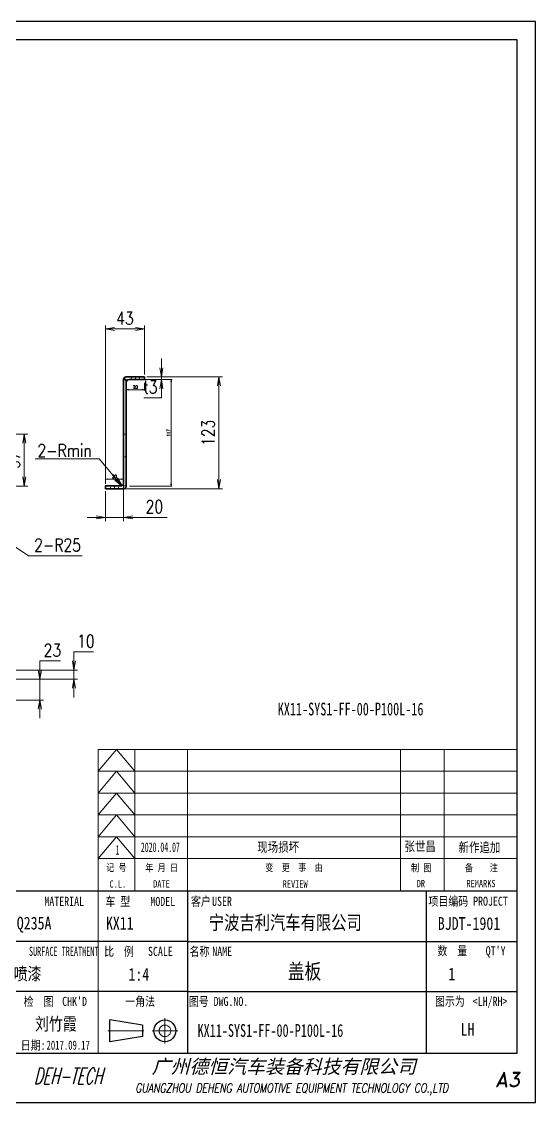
# Model space of a CAD drawing. Header units: millimetres. Extents: x 365448 to 367128, y -97739 to -95822.
# Drawn here: x 366564 to 367128, y -97739 to -96551 of the extents above; entities that cross this region are included whole.
import ezdxf
from ezdxf.enums import TextEntityAlignment as Align

# ---------------------------------------------------------------- set-up
doc = ezdxf.new("R2010")
doc.units = ezdxf.units.MM
doc.header["$PDMODE"] = 35
doc.header["$PDSIZE"] = 5
for name, pattern in [('AM_ISO02W050x2', [3.75, 3, -0.75]), ('AM_ISO08W050x2', [9, 6, -0.75, 1.5, -0.75]), ('CENTER', [2, 1.25, -0.25, 0.25, -0.25])]:
    doc.linetypes.add(name, pattern=pattern)
for name, color, linetype, lineweight in [('CENTER', 2, 'AM_ISO08W050x2', 15), ('DIM', 3, 'Continuous', 20), ('DRAWING', 7, 'Continuous', 35), ('HIDDEN', 1, 'AM_ISO02W050x2', 18), ('图框', 7, 'Continuous', 15)]:
    doc.layers.add(name, color=color, linetype=linetype, lineweight=lineweight)
doc.layers.add('图\\M+19E79\\M+195B6\\M+18E9A', color=7, linetype='Continuous')
doc.styles.add('DIM', font='romans.shx', dxfattribs={"width": 0.8, "bigfont": 'bigfont.shx'})
doc.styles.add('STYLE1', font='')
doc.styles.add('国标', font='simfang.ttf', dxfattribs={"width": 0.8})
doc.styles.add('标题\\M+18E9A', font='romand.shx', dxfattribs={"oblique": 10, "bigfont": 'bigfont.shx'})
doc.styles.get('STYLE1').set_extended_font_data('SimSun')
doc.dimstyles.new('DEH 1-1', dxfattribs={"dimtxt": 3.5, "dimasz": 2.5, "dimexe": 1, "dimexo": 0.625, "dimgap": 1.2, "dimtad": 3, "dimzin": 9, "dimdsep": 46, "dimtxsty": 'DIM', "dimblk": 'OPEN', "dimcen": 0, "dimclrd": 8, "dimclre": 8, "dimclrt": 2, "dimazin": 2, "dimtfac": 0.5, "dimtmove": 0, "dimatfit": 3, "dimldrblk": 'OPEN', "dimfxl": 0, "dimtolj": 2, "dimlwd": 13, "dimlwe": 13, "dimarcsym": 0})
doc.dimstyles.new('DEH 1-4', dxfattribs={"dimscale": 4, "dimtxt": 3.5, "dimasz": 2.5, "dimexe": 1, "dimexo": 0, "dimgap": 1.2, "dimtad": 3, "dimdsep": 46, "dimtxsty": 'DIM', "dimblk": 'OPEN', "dimcen": 0, "dimclrd": 8, "dimclre": 8, "dimclrt": 2, "dimazin": 2, "dimtfac": 0.5, "dimtmove": 0, "dimatfit": 3, "dimldrblk": 'OPEN', "dimfxl": 0, "dimtolj": 2, "dimlwd": 13, "dimlwe": 13, "dimarcsym": 0})
doc.dimstyles.new('DEH 1-4$0', dxfattribs={"dimscale": 4, "dimtxt": 3.5, "dimasz": 2.5, "dimexe": 1, "dimexo": 0.625, "dimgap": 1.2, "dimtad": 3, "dimtoh": 1, "dimdsep": 46, "dimtxsty": 'DIM', "dimblk": 'OPEN', "dimcen": 0, "dimclrd": 8, "dimclre": 8, "dimclrt": 2, "dimazin": 2, "dimtfac": 0.5, "dimtmove": 0, "dimatfit": 3, "dimldrblk": 'OPEN', "dimfxl": 0, "dimtolj": 2, "dimlwd": 13, "dimlwe": 13, "dimarcsym": 0})
doc.dimstyles.new('DEH 1-4$4', dxfattribs={"dimscale": 4, "dimtxt": 3.5, "dimasz": 2.5, "dimexe": 1, "dimexo": 0, "dimgap": 1.2, "dimtad": 3, "dimtih": 1, "dimtoh": 1, "dimdsep": 46, "dimtxsty": 'DIM', "dimblk": 'OPEN', "dimcen": 0, "dimclrd": 8, "dimclre": 8, "dimclrt": 2, "dimazin": 2, "dimtfac": 0.5, "dimtofl": 0, "dimtmove": 0, "dimatfit": 3, "dimldrblk": 'OPEN', "dimfxl": 0, "dimtolj": 2, "dimlwd": 13, "dimlwe": 13, "dimarcsym": 0})

# ---------------------------------------------------------------- blocks, each defined once
blk = doc.blocks.new('GZDEH零件A3图框V01版')
at = {"color": 1, "linetype": 'CENTER', "lineweight": 5, "ltscale": 16.256}
for p, q in [((3175.79, -1823.28), (3175.79, -1830.32)), ((3179.31, -1826.8), (3172.27, -1826.8))]:
    blk.add_line(p, q, dxfattribs=at)
at = {"color": 2, "linetype": 'ByBlock', "lineweight": 30}
for p, q in [((3169.66, -1825.2), (3160.66, -1823.8)), ((3160.66, -1829.8), (3160.66, -1823.8)), ((3169.66, -1825.2), (3169.66, -1828.4)), ((3169.66, -1828.4), (3160.66, -1829.8))]:
    blk.add_line(p, q, dxfattribs=at)
at = {"color": 1, "linetype": 'CENTER', "lineweight": 5, "ltscale": 9.144}
blk.add_line((3169.96, -1826.8), (3160.14, -1826.8), dxfattribs=at)
at = {"color": 2, "linetype": 'ByBlock', "lineweight": 30}
blk.add_circle((3175.79, -1826.8), 3, dxfattribs=at)
at = {"color": 1, "linetype": 'CENTER', "lineweight": 5, "ltscale": 16.256}
blk.add_circle((3175.79, -1826.8), 1.6, dxfattribs=at)
at = {"layer": 'Defpoints', "linetype": 'Continuous'}
for p, q in [((3277.49, -1549.46), (2857.49, -1549.46)), ((3277.49, -1846.46), (3277.49, -1549.46)), ((2857.49, -1846.46), (3277.49, -1846.46))]:
    blk.add_line(p, q, dxfattribs=at)
at = {"layer": '图\\M+19E79\\M+195B6\\M+18E9A', "linetype": 'Continuous', "lineweight": 30}
for p, q in [((3272.49, -1554.46), (2882.49, -1554.46)), ((3272.49, -1832.96), (3272.49, -1554.46)), ((2882.49, -1832.96), (3272.49, -1832.96))]:
    blk.add_line(p, q, dxfattribs=at)
at = {"layer": '图\\M+19E79\\M+195B6\\M+18E9A', "color": 7}
blk.add_line((3272.49, -1788.46), (3092.49, -1788.46), dxfattribs=at)
at = {"layer": '图\\M+19E79\\M+195B6\\M+18E9A', "color": 9}
for p, q in [((3272.49, -1788.46), (3092.49, -1788.46)), ((3181.99, -1788.46), (3181.99, -1832.96)), ((3247.49, -1788.46), (3247.49, -1832.96)), ((3181.99, -1802.21), (3092.49, -1802.21)), ((3181.99, -1802.21), (3272.49, -1802.21)), ((3181.99, -1815.96), (3092.49, -1815.96)), ((3181.99, -1815.96), (3272.49, -1815.96))]:
    blk.add_line(p, q, dxfattribs=at)
at = {"layer": '图框', "color": 7}
for p, q in [((3157.49, -1749.46), (3272.49, -1749.46)), ((3157.49, -1832.96), (3157.49, -1749.46))]:
    blk.add_line(p, q, dxfattribs=at)
at = {"layer": '图框', "color": 9}
for p, q in [((3157.49, -1755.46), (3162.49, -1749.46)), ((3162.49, -1749.46), (3167.49, -1755.46)), ((3167.49, -1788.46), (3167.49, -1749.46)), ((3240.49, -1788.46), (3240.49, -1749.46)), ((3252.49, -1749.46), (3252.49, -1788.46)), ((3157.49, -1755.46), (3272.49, -1755.46)), ((3157.49, -1761.46), (3162.49, -1755.46)), ((3162.49, -1755.46), (3167.49, -1761.46)), ((3157.49, -1761.46), (3272.49, -1761.46)), ((3157.49, -1767.46), (3162.49, -1761.46)), ((3162.49, -1761.46), (3167.49, -1767.46)), ((3157.49, -1767.46), (3272.49, -1767.46)), ((3157.49, -1773.46), (3162.49, -1767.46)), ((3162.49, -1767.46), (3167.49, -1773.46)), ((3157.49, -1773.46), (3272.49, -1773.46)), ((3157.49, -1779.46), (3162.49, -1773.46)), ((3162.49, -1773.46), (3167.49, -1779.46)), ((3157.49, -1779.46), (3272.49, -1779.46))]:
    blk.add_line(p, q, dxfattribs=at)
at = {"layer": '图框', "color": 9, "linetype": 'Continuous'}
blk.add_line((3181.99, -1749.46), (3181.99, -1832.96), dxfattribs=at)
at = {"layer": '图\\M+19E79\\M+195B6\\M+18E9A', "color": 9, "style": '国标', "width": 0.8}
for s, p in [('MATERIAL', (3148.14, -1792.46)), ('客户', (3185.68, -1792.46)), ('USER', (3191.46, -1792.46)), ('检  图', (3141.11, -1819.96)), ('日期:', (3139.62, -1832))]:
    blk.add_text(s, height=2.5, dxfattribs=at).set_placement(p, align=Align.CENTER)
for s, p in [('车 型', (3162.87, -1791.2)), ('MODEL', (3175.2, -1791.24))]:
    blk.add_text(s, height=2.5, dxfattribs=at).set_placement(p, align=Align.MIDDLE)
at = {"layer": '图\\M+19E79\\M+195B6\\M+18E9A', "color": 9, "style": '国标'}
for s, width, p in [('项目编码 PROJECT', 0.8, (3248.13, -1792.43)), ('SURFACE TREATMENT', 0.6, (3138.47, -1806.21)), ('比  例\u3000', 0.8, (3159.1, -1806.21)), ('SCALE', 0.8, (3171.15, -1806.21)), ('名称\u3000', 0.8, (3182.54, -1806.21)), ('NAME', 0.8, (3188.8, -1806.21)), ('数  量', 0.8, (3250.61, -1806.05)), ("QT'Y ", 0.8, (3263.86, -1806.05)), ("CHK'D", 0.8, (3147.58, -1819.96)), ('一角法', 0.8, (3164.9, -1819.96)), ('图号', 0.8, (3182.36, -1819.96)), ('DWG.NO.', 0.8, (3189.16, -1819.96)), ('图示为', 0.8, (3249.94, -1819.93)), ('<LH/RH>', 0.8, (3260.31, -1819.93))]:
    blk.add_text(s, height=2.5, dxfattribs=dict(at, width=width)).set_placement(p)
at = {"layer": '图\\M+19E79\\M+195B6\\M+18E9A', "color": 7, "lineweight": -3, "style": 'STYLE1', "oblique": 15}
blk.add_text('广州德恒汽车装备科技有限公司', height=3.8, dxfattribs=at).set_placement((3172.16, -1838.51))
at = {"layer": '图\\M+19E79\\M+195B6\\M+18E9A', "color": 7, "style": '标题\\M+18E9A'}
for s, height, oblique, width, p in [('DEH-TECH', 4.4, 15, 0.6, (3149.16, -1839.21)), ('GUANGZHOU DEHENG AUTOMOTIVE EQUIPMENT TECHNOLOGY CO.,LTD ', 2.5, 10, 0.75, (3211.26, -1842.9))]:
    blk.add_text(s, height=height, dxfattribs=dict(at, oblique=oblique, width=width)).set_placement(p, align=Align.MIDDLE)
at = {"layer": '图\\M+19E79\\M+195B6\\M+18E9A', "color": 7, "style": '标题\\M+18E9A', "oblique": 10}
blk.add_text('A3', height=4, dxfattribs=at).set_placement((3269.91, -1840.2), align=Align.MIDDLE)
at = {"layer": '图框', "color": 9, "style": '国标', "width": 0.8}
for s, p in [('记 号', (3162.47, -1782.94)), ('年 月 日', (3174.9, -1782.98)), ('变  更  事  由', (3211.24, -1782.93)), ('C.L.', (3162.86, -1787.45)), ('DATE', (3174.85, -1787.42)), ('REVIEW', (3211.55, -1787.45))]:
    blk.add_text(s, height=2, dxfattribs=at).set_placement(p, align=Align.CENTER)
for s, p in [('制 图', (3246.15, -1781.95)), ('备    注', (3262.68, -1781.92)), ('DR', (3246.06, -1786.34)), ('REMARKS', (3262.57, -1786.32))]:
    blk.add_text(s, height=2, dxfattribs=at).set_placement(p, align=Align.MIDDLE)
blk = doc.blocks.new('_Open')
at = {"color": 0, "linetype": 'ByBlock', "lineweight": -2}
for p, q in [((-1, 0.17), (0, 0)), ((-1, -0.17), (0, 0)), ((0, 0), (-1, 0))]:
    blk.add_line(p, q, dxfattribs=at)
blk = doc.blocks.new('*D2')
at = {"layer": 'Defpoints', "color": 0, "transparency": 16777216}
for p in [(366699.1, -96941.3), (366780.8, -96941.3), (366656.1, -97064.3)]:
    blk.add_point(p, dxfattribs=at)
at = {"layer": 'DIM', "color": 8, "lineweight": 13, "transparency": 16777216}
for p, q in [((366701.6, -96941.3), (366784.8, -96941.3)), ((366780.8, -97054.3), (366780.8, -96951.3)), ((366658.6, -97064.3), (366784.8, -97064.3))]:
    blk.add_line(p, q, dxfattribs=at)
at = {"layer": 'DIM', "color": 8, "lineweight": 13, "transparency": 16777216, "xscale": 10, "yscale": 10, "zscale": 10}
for p, rotation in [((366780.8, -96941.3), 90), ((366780.8, -97064.3), 270)]:
    blk.add_blockref('_Open', p, dxfattribs=dict(at, rotation=rotation))
at = {"layer": 'DIM', "color": 2, "transparency": 16777216, "insert": (366769, -97002.8), "char_height": 14, "attachment_point": 5, "rotation": 90, "style": 'DIM'}
blk.add_mtext('\\A2;123', dxfattribs=at)
blk = doc.blocks.new('*D3')
at = {"layer": 'Defpoints', "color": 0, "transparency": 16777216}
for p in [(366699.1, -96888.7), (366699.1, -96941.3), (366656.1, -97061.3)]:
    blk.add_point(p, dxfattribs=at)
at = {"layer": 'DIM', "color": 8, "lineweight": 13, "transparency": 16777216}
for p, q in [((366656.1, -97058.8), (366656.1, -96884.7)), ((366666.1, -96888.7), (366689.1, -96888.7)), ((366699.1, -96938.8), (366699.1, -96884.7))]:
    blk.add_line(p, q, dxfattribs=at)
at = {"layer": 'DIM', "color": 8, "lineweight": 13, "transparency": 16777216, "xscale": 10, "yscale": 10, "zscale": 10, "rotation": 180}
blk.add_blockref('_Open', (366656.1, -96888.7), dxfattribs=at)
at = {"layer": 'DIM', "color": 8, "lineweight": 13, "transparency": 16777216, "xscale": 10, "yscale": 10, "zscale": 10}
blk.add_blockref('_Open', (366699.1, -96888.7), dxfattribs=at)
at = {"layer": 'DIM', "color": 2, "transparency": 16777216, "insert": (366677.6, -96876.9), "char_height": 14, "attachment_point": 5, "style": 'DIM'}
blk.add_mtext('\\A2;43', dxfattribs=at)
blk = doc.blocks.new('*D4')
at = {"layer": 'Defpoints', "color": 0, "transparency": 16777216}
for p in [(366676.1, -97058.3), (366656.1, -97064.3), (366676.1, -97095.8)]:
    blk.add_point(p, dxfattribs=at)
at = {"layer": 'DIM', "color": 8, "lineweight": 13, "transparency": 16777216}
for p, q in [((366656.1, -97066.8), (366656.1, -97099.8)), ((366676.1, -97060.8), (366676.1, -97099.8)), ((366646.1, -97095.8), (366636.1, -97095.8)), ((366656.1, -97095.8), (366676.1, -97095.8)), ((366686.1, -97095.8), (366723.8, -97095.8))]:
    blk.add_line(p, q, dxfattribs=at)
at = {"layer": 'DIM', "color": 8, "lineweight": 13, "transparency": 16777216, "xscale": 10, "yscale": 10, "zscale": 10}
blk.add_blockref('_Open', (366656.1, -97095.8), dxfattribs=at)
at = {"layer": 'DIM', "color": 8, "lineweight": 13, "transparency": 16777216, "xscale": 10, "yscale": 10, "zscale": 10, "rotation": 180}
blk.add_blockref('_Open', (366676.1, -97095.8), dxfattribs=at)
at = {"layer": 'DIM', "color": 2, "transparency": 16777216, "insert": (366709.9, -97084), "char_height": 14, "attachment_point": 5, "style": 'DIM'}
blk.add_mtext('\\A2;20', dxfattribs=at)
blk = doc.blocks.new('*D5')
at = {"layer": 'Defpoints', "color": 0, "transparency": 16777216}
for p in [(366699.1, -96941.3), (366699.1, -96944.3), (366717.6, -96944.3)]:
    blk.add_point(p, dxfattribs=at)
at = {"layer": 'DIM', "color": 8, "lineweight": 13, "transparency": 16777216}
for p, q in [((366717.6, -96931.3), (366717.6, -96921.3)), ((366701.6, -96941.3), (366721.6, -96941.3)), ((366701.6, -96944.3), (366721.6, -96944.3)), ((366717.6, -96941.3), (366717.6, -96944.3)), ((366717.6, -96964.3), (366698.4, -96964.3)), ((366717.6, -96954.3), (366717.6, -96964.3))]:
    blk.add_line(p, q, dxfattribs=at)
at = {"layer": 'DIM', "color": 8, "lineweight": 13, "transparency": 16777216, "xscale": 10, "yscale": 10, "zscale": 10}
for p, rotation in [((366717.6, -96941.3), 270), ((366717.6, -96944.3), 90)]:
    blk.add_blockref('_Open', p, dxfattribs=dict(at, rotation=rotation))
at = {"layer": 'DIM', "color": 2, "transparency": 16777216, "insert": (366705.6, -96952.5), "char_height": 14, "attachment_point": 5, "style": 'DIM'}
blk.add_mtext('\\A2;{\\Fromans,bigfont|c134;t}3', dxfattribs=at)
blk = doc.blocks.new('*D18')
at = {"layer": 'Defpoints', "color": 0, "transparency": 16777216}
for p in [(366369, -97004.3), (366389.8, -97018)]:
    blk.add_point(p, dxfattribs=at)
at = {"layer": 'DIM', "color": 8, "lineweight": 13, "transparency": 16777216}
for p, q in [((366571.8, -97138), (366398.2, -97023.5)), ((366630.5, -97138), (366571.8, -97138))]:
    blk.add_line(p, q, dxfattribs=at)
at = {"layer": 'DIM', "color": 8, "lineweight": 13, "transparency": 16777216, "xscale": 10, "yscale": 10, "zscale": 10, "rotation": 146.6122581976192}
blk.add_blockref('_Open', (366389.8, -97018), dxfattribs=at)
at = {"layer": 'DIM', "color": 2, "transparency": 16777216, "insert": (366603.6, -97126.2), "char_height": 14, "attachment_point": 5, "style": 'DIM'}
blk.add_mtext('\\A2;{\\Fromans,bigfont|c134;2-}R25', dxfattribs=at)
blk = doc.blocks.new('*D25')
at = {"layer": 'Defpoints', "color": 0, "transparency": 16777216}
for p in [(366464, -97263.6), (366621.6, -97263.6), (366459.8, -97273.6)]:
    blk.add_point(p, dxfattribs=at)
at = {"layer": 'DIM', "color": 8, "lineweight": 13, "transparency": 16777216}
for p, q in [((366621.6, -97253.6), (366621.6, -97243.6)), ((366621.6, -97243.6), (366643, -97243.6)), ((366466.5, -97263.6), (366625.6, -97263.6)), ((366621.6, -97273.6), (366621.6, -97263.6)), ((366462.3, -97273.6), (366625.6, -97273.6)), ((366621.6, -97283.6), (366621.6, -97293.6))]:
    blk.add_line(p, q, dxfattribs=at)
at = {"layer": 'DIM', "color": 8, "lineweight": 13, "transparency": 16777216, "xscale": 10, "yscale": 10, "zscale": 10}
for p, rotation in [((366621.6, -97263.6), 270), ((366621.6, -97273.6), 90)]:
    blk.add_blockref('_Open', p, dxfattribs=dict(at, rotation=rotation))
at = {"layer": 'DIM', "color": 2, "transparency": 16777216, "insert": (366634.7, -97231.8), "char_height": 14, "attachment_point": 5, "style": 'DIM'}
blk.add_mtext('\\A2;10', dxfattribs=at)
blk = doc.blocks.new('*D26')
at = {"layer": 'Defpoints', "color": 0, "transparency": 16777216}
for p in [(366459.8, -97273.6), (366584.1, -97273.6), (366439.8, -97296.6)]:
    blk.add_point(p, dxfattribs=at)
at = {"layer": 'DIM', "color": 8, "lineweight": 13, "transparency": 16777216}
for p, q in [((366584.1, -97263.6), (366584.1, -97253.6)), ((366584.1, -97253.6), (366607, -97253.6)), ((366462.3, -97273.6), (366588.1, -97273.6)), ((366584.1, -97296.6), (366584.1, -97273.6)), ((366442.3, -97296.6), (366588.1, -97296.6)), ((366584.1, -97306.6), (366584.1, -97316.6))]:
    blk.add_line(p, q, dxfattribs=at)
at = {"layer": 'DIM', "color": 8, "lineweight": 13, "transparency": 16777216, "xscale": 10, "yscale": 10, "zscale": 10}
for p, rotation in [((366584.1, -97273.6), 270), ((366584.1, -97296.6), 90)]:
    blk.add_blockref('_Open', p, dxfattribs=dict(at, rotation=rotation))
at = {"layer": 'DIM', "color": 2, "transparency": 16777216, "insert": (366597.9, -97241.8), "char_height": 14, "attachment_point": 5, "style": 'DIM'}
blk.add_mtext('\\A2;23', dxfattribs=at)
blk = doc.blocks.new('*D27')
at = {"layer": 'Defpoints', "color": 0, "transparency": 16777216}
for p in [(366401.5, -97004.3), (366534, -97061.3), (366567, -97061.3)]:
    blk.add_point(p, dxfattribs=at)
at = {"layer": 'DIM', "color": 8, "lineweight": 13, "transparency": 16777216}
for p, q in [((366404, -97004.3), (366571, -97004.3)), ((366567, -97014.3), (366567, -97051.3)), ((366536.5, -97061.3), (366571, -97061.3))]:
    blk.add_line(p, q, dxfattribs=at)
at = {"layer": 'DIM', "color": 8, "lineweight": 13, "transparency": 16777216, "xscale": 10, "yscale": 10, "zscale": 10}
for p, rotation in [((366567, -97004.3), 90), ((366567, -97061.3), 270)]:
    blk.add_blockref('_Open', p, dxfattribs=dict(at, rotation=rotation))
at = {"layer": 'DIM', "color": 2, "transparency": 16777216, "insert": (366555.2, -97032.8), "char_height": 14, "attachment_point": 5, "rotation": 90, "style": 'DIM'}
blk.add_mtext('\\A2;57', dxfattribs=at)
blk = doc.blocks.new('*D28')
at = {"layer": 'Defpoints', "color": 0, "transparency": 16777216}
for p in [(366679.1, -96947.2), (366699.1, -96947.2), (366699.1, -96955.4)]:
    blk.add_point(p, dxfattribs=at)
at = {"layer": 'DIM', "color": 8, "lineweight": 13, "transparency": 16777216}
for p, q in [((366679.1, -96947.9), (366679.1, -96956.4)), ((366699.1, -96947.9), (366699.1, -96956.4)), ((366681.6, -96955.4), (366696.6, -96955.4))]:
    blk.add_line(p, q, dxfattribs=at)
at = {"layer": 'DIM', "color": 8, "lineweight": 13, "transparency": 16777216, "xscale": 2.5, "yscale": 2.5, "zscale": 2.5, "rotation": 180}
blk.add_blockref('_Open', (366679.1, -96955.4), dxfattribs=at)
at = {"layer": 'DIM', "color": 8, "lineweight": 13, "transparency": 16777216, "xscale": 2.5, "yscale": 2.5, "zscale": 2.5}
blk.add_blockref('_Open', (366699.1, -96955.4), dxfattribs=at)
at = {"layer": 'DIM', "color": 2, "transparency": 16777216, "insert": (366689.1, -96952.5), "char_height": 3.5, "attachment_point": 5, "style": 'DIM'}
blk.add_mtext('\\A2;20', dxfattribs=at)
blk = doc.blocks.new('*D29')
at = {"layer": 'Defpoints', "color": 0, "transparency": 16777216}
for p in [(366682.1, -96944.3), (366682.1, -97061.3), (366728.4, -97061.3)]:
    blk.add_point(p, dxfattribs=at)
at = {"layer": 'DIM', "color": 8, "lineweight": 13, "transparency": 16777216}
for p, q in [((366682.7, -96944.3), (366729.4, -96944.3)), ((366728.4, -96946.8), (366728.4, -97058.8)), ((366682.7, -97061.3), (366729.4, -97061.3))]:
    blk.add_line(p, q, dxfattribs=at)
at = {"layer": 'DIM', "color": 8, "lineweight": 13, "transparency": 16777216, "xscale": 2.5, "yscale": 2.5, "zscale": 2.5}
for p, rotation in [((366728.4, -96944.3), 90), ((366728.4, -97061.3), 270)]:
    blk.add_blockref('_Open', p, dxfattribs=dict(at, rotation=rotation))
at = {"layer": 'DIM', "color": 2, "transparency": 16777216, "insert": (366725.5, -97002.8), "char_height": 3.5, "attachment_point": 5, "rotation": 90, "style": 'DIM'}
blk.add_mtext('\\A2;117', dxfattribs=at)
blk = doc.blocks.new('*D30')
at = {"layer": 'Defpoints', "color": 0, "transparency": 16777216}
for p in [(366656.1, -97053.7), (366656.1, -97058.3), (366676.1, -97058.3)]:
    blk.add_point(p, dxfattribs=at)
at = {"layer": 'DIM', "color": 8, "lineweight": 13, "transparency": 16777216}
for p, q in [((366656.1, -97057.6), (366656.1, -97052.7)), ((366673.6, -97053.7), (366658.6, -97053.7)), ((366676.1, -97057.6), (366676.1, -97052.7))]:
    blk.add_line(p, q, dxfattribs=at)
at = {"layer": 'DIM', "color": 8, "lineweight": 13, "transparency": 16777216, "xscale": 2.5, "yscale": 2.5, "zscale": 2.5, "rotation": 180}
blk.add_blockref('_Open', (366656.1, -97053.7), dxfattribs=at)
at = {"layer": 'DIM', "color": 8, "lineweight": 13, "transparency": 16777216, "xscale": 2.5, "yscale": 2.5, "zscale": 2.5}
blk.add_blockref('_Open', (366676.1, -97053.7), dxfattribs=at)
at = {"layer": 'DIM', "color": 2, "transparency": 16777216, "insert": (366666.1, -97050.8), "char_height": 3.5, "attachment_point": 5, "style": 'DIM'}
blk.add_mtext('\\A2;20', dxfattribs=at)

msp = doc.modelspace()

# ---------------------------------------------------------------- linework, layer by layer
at = {"layer": 'CENTER', "ltscale": 0.090001}
msp.add_line((366689.064, -96944.562), (366689.064, -96940.962), dxfattribs=at)
at = {"layer": 'CENTER', "ltscale": 0.08999}
msp.add_line((366675.764, -97004.262), (366679.363, -97004.262), dxfattribs=at)
msp.add_line((366675.764, -97004.262), (366679.363, -97004.262), dxfattribs=at)
at = {"layer": 'CENTER', "ltscale": 0.089999}
msp.add_line((366666.064, -97064.562), (366666.064, -97060.962), dxfattribs=at)
msp.add_line((366666.064, -97064.562), (366666.064, -97060.962), dxfattribs=at)
at = {"layer": 'DRAWING', "ltscale": 0.075}
for p, q in [((366676.064, -96944.262), (366679.064, -96944.262)), ((366699.064, -96944.262), (366699.064, -96941.262)), ((366656.064, -97061.262), (366656.064, -97064.262)), ((366656.064, -97061.262), (366656.064, -97064.262))]:
    msp.add_line(p, q, dxfattribs=at)
at = {"layer": 'DRAWING'}
for p, q in [((366676.064, -96944.262), (366676.064, -97058.262)), ((366679.064, -96941.262), (366699.064, -96941.262)), ((366679.064, -96944.262), (366679.064, -97061.262)), ((366656.064, -97064.262), (366676.064, -97064.262)), ((366656.064, -97064.262), (366676.064, -97064.262))]:
    msp.add_line(p, q, dxfattribs=at)
at = {"layer": 'DRAWING', "ltscale": 0.425}
for p, q in [((366682.064, -96944.262), (366699.064, -96944.262)), ((366673.064, -97061.262), (366656.064, -97061.262)), ((366673.064, -97061.262), (366656.064, -97061.262))]:
    msp.add_line(p, q, dxfattribs=at)
at = {"layer": 'DRAWING'}
for centre, start, end in [((366679.064, -96944.262), 90.000003, 180.000005), ((366682.064, -96947.262), 90.000003, 179.380602), ((366673.064, -97058.262), 269.999997, 360), ((366673.064, -97058.262), 269.999997, 360), ((366676.064, -97061.262), 269.999997, 360), ((366676.064, -97061.262), 269.999997, 360)]:
    msp.add_arc(centre, 3, start, end, dxfattribs=at)
at = {"layer": 'HIDDEN', "ltscale": 0.075}
for p, q in [((366684.564, -96944.262), (366684.564, -96941.262)), ((366684.564, -96944.262), (366684.564, -96941.262)), ((366693.564, -96944.262), (366693.564, -96941.262)), ((366693.564, -96944.262), (366693.564, -96941.262)), ((366676.064, -97004.262), (366679.064, -97004.262)), ((366676.064, -97004.262), (366679.064, -97004.262)), ((366676.064, -97004.262), (366679.064, -97004.262)), ((366676.064, -97004.262), (366679.064, -97004.262)), ((366676.064, -97004.262), (366679.064, -97004.262)), ((366676.064, -97004.262), (366679.064, -97004.262)), ((366676.064, -97004.262), (366679.064, -97004.262)), ((366676.064, -97004.262), (366679.064, -97004.262)), ((366676.064, -97029.262), (366679.064, -97029.262)), ((366676.064, -97029.262), (366679.064, -97029.262)), ((366676.064, -97029.262), (366679.064, -97029.262)), ((366676.064, -97029.262), (366679.064, -97029.262)), ((366676.064, -97058.262), (366676.064, -97061.262)), ((366676.064, -97058.262), (366676.064, -97061.262)), ((366661.564, -97064.262), (366661.564, -97061.262)), ((366661.564, -97064.262), (366661.564, -97061.262)), ((366661.564, -97064.262), (366661.564, -97061.262)), ((366661.564, -97064.262), (366661.564, -97061.262)), ((366661.564, -97064.262), (366661.564, -97061.262)), ((366661.564, -97064.262), (366661.564, -97061.262)), ((366670.564, -97064.262), (366670.564, -97061.262)), ((366670.564, -97064.262), (366670.564, -97061.262)), ((366670.564, -97064.262), (366670.564, -97061.262)), ((366670.564, -97064.262), (366670.564, -97061.262)), ((366670.564, -97064.262), (366670.564, -97061.262)), ((366670.564, -97064.262), (366670.564, -97061.262)), ((366679.064, -97061.262), (366676.064, -97061.262)), ((366679.064, -97061.262), (366676.064, -97061.262))]:
    msp.add_line(p, q, dxfattribs=at)
at = {"layer": 'HIDDEN'}
msp.add_arc((366682.064, -96947.262), 3, 179.380602, 180.000005, dxfattribs=at)

# ---------------------------------------------------------------- block references
at = {"layer": '图框', "xscale": 4, "yscale": 4, "zscale": 4}
msp.add_blockref('GZDEH零件A3图框V01版', (354018.318, -90352.985), dxfattribs=at)

# ---------------------------------------------------------------- texts
at = {"layer": 'DIM', "color": 2, "insert": (366611.294, -97022.26), "char_height": 14, "attachment_point": 5, "style": 'DIM'}
msp.add_mtext('\\A2;{\\Fromans,bigfont|c134;2-Rmin}', dxfattribs=at)
at = {"layer": '图\\M+19E79\\M+195B6\\M+18E9A', "color": 3, "style": '国标'}
for s, height, width, p in [('KX11-SYS1-FF-00-P100L-16', 14, 0.7, (366845.426, -97313.422)), ('现场损坏', 10.5, 0.8, (366822.938, -97463.417)), ('张世昌', 10.5, 0.8, (366984.574, -97462.616)), ('新作追加', 10.5, 0.8, (367043.975, -97463.692)), ('1', 10.5, 0.5, (366667.288, -97466.425)), ('2020.04.07', 10.5, 0.5, (366695.059, -97463.566)), ('Q235A', 14, 0.8, (366558.822, -97548.743)), ('宁波吉利汽车有限公司', 15.4, 0.8, (366769.659, -97548.906)), ('KX11', 14, 0.8, (366656.699, -97548.845)), ('BJDT-1901', 14, 0.8, (367021.147, -97549.19)), ('喷漆', 14, 0.8, (366555.397, -97604.504)), ('1:4', 14, 0.8, (366681.481, -97605.097)), ('盖板', 16.8, 0.8, (366856.454, -97603.19)), ('1', 14, 0.8, (367032.774, -97604.788)), ('刘竹霞', 14, 0.8, (366578.831, -97659.564)), ('KX11-SYS1-FF-00-P100L-16', 14, 0.7, (366757.324, -97666.788)), ('LH', 14, 0.8, (367046.117, -97665.63)), ('2017.09.17', 10, 0.7, (366591.491, -97680.909))]:
    msp.add_text(s, height=height, dxfattribs=dict(at, width=width)).set_placement(p)

# ---------------------------------------------------------------- dimensions: what is measured, and where the dimension line sits
at = {"layer": 'DIM'}
for base, p1, p2, dimstyle, picture, middle in [((366699.064, -96888.732), (366656.064, -97061.262), (366699.064, -96941.262), 'DEH 1-4$0', '*D3', (366677.564, -96876.932)), ((366699.064, -96955.436), (366679.064, -96947.229), (366699.064, -96947.229), 'DEH 1-1', '*D28', (366689.064, -96952.486)), ((366676.064, -97095.827), (366656.064, -97064.262), (366676.064, -97058.262), 'DEH 1-4$0', '*D4', (366709.93, -97084.027)), ((366656.064, -97053.733), (366676.064, -97058.262), (366656.064, -97058.262), 'DEH 1-1', '*D30', (366666.064, -97050.783))]:
    dim = msp.add_linear_dim(base=base, p1=p1, p2=p2, dimstyle=dimstyle, dxfattribs=at)
    dim.commit()
    dim.dimension.update_dxf_attribs({"geometry": picture, "text_midpoint": middle})
dim = msp.add_linear_dim(base=(366717.622, -96944.262), p1=(366699.064, -96941.262), p2=(366699.064, -96944.262), angle=90, text='{\\Fromans,bigfont|c134;t}<>', dimstyle='DEH 1-4$0', dxfattribs=at)
dim.commit()
dim.dimension.update_dxf_attribs({"geometry": '*D5', "text_midpoint": (366705.622, -96952.462)})
for base, p1, p2, dimstyle, picture, middle in [((366780.819, -96941.262), (366656.064, -97064.262), (366699.064, -96941.262), 'DEH 1-4$0', '*D2', (366769.019, -97002.762)), ((366728.421, -97061.262), (366682.064, -96944.262), (366682.064, -97061.262), 'DEH 1-1', '*D29', (366725.471, -97002.762)), ((366566.973, -97061.262), (366401.456, -97004.262), (366533.956, -97061.262), 'DEH 1-4$0', '*D27', (366555.173, -97032.762)), ((366621.623, -97263.642), (366459.806, -97273.642), (366463.956, -97263.642), 'DEH 1-4$0', '*D25', (366634.689, -97231.842)), ((366584.071, -97273.642), (366439.806, -97296.642), (366459.806, -97273.642), 'DEH 1-4$0', '*D26', (366597.937, -97241.842))]:
    dim = msp.add_linear_dim(base=base, p1=p1, p2=p2, angle=90, dimstyle=dimstyle, dxfattribs=at)
    dim.commit()
    dim.dimension.update_dxf_attribs({"geometry": picture, "text_midpoint": middle})
dim = msp.add_radius_dim(center=(366368.956, -97004.262), mpoint=(366389.83, -97018.019), text='{\\Fromans,bigfont|c134;2-}<>', dimstyle='DEH 1-4$4', dxfattribs=at)
dim.commit()
dim.dimension.update_dxf_attribs({"geometry": '*D18', "text_midpoint": (366603.564, -97137.971), "dimtype": 132})

# ---------------------------------------------------------------- leaders
msp.add_leader([(366674.209, -97061.034), (366649.141, -97031.296), (366579.126, -97031.296)], dimstyle='DEH 1-4', override={"dimgap": 1.2, "dimtad": 1}, dxfattribs=at)

doc.saveas('drawing.dxf')
